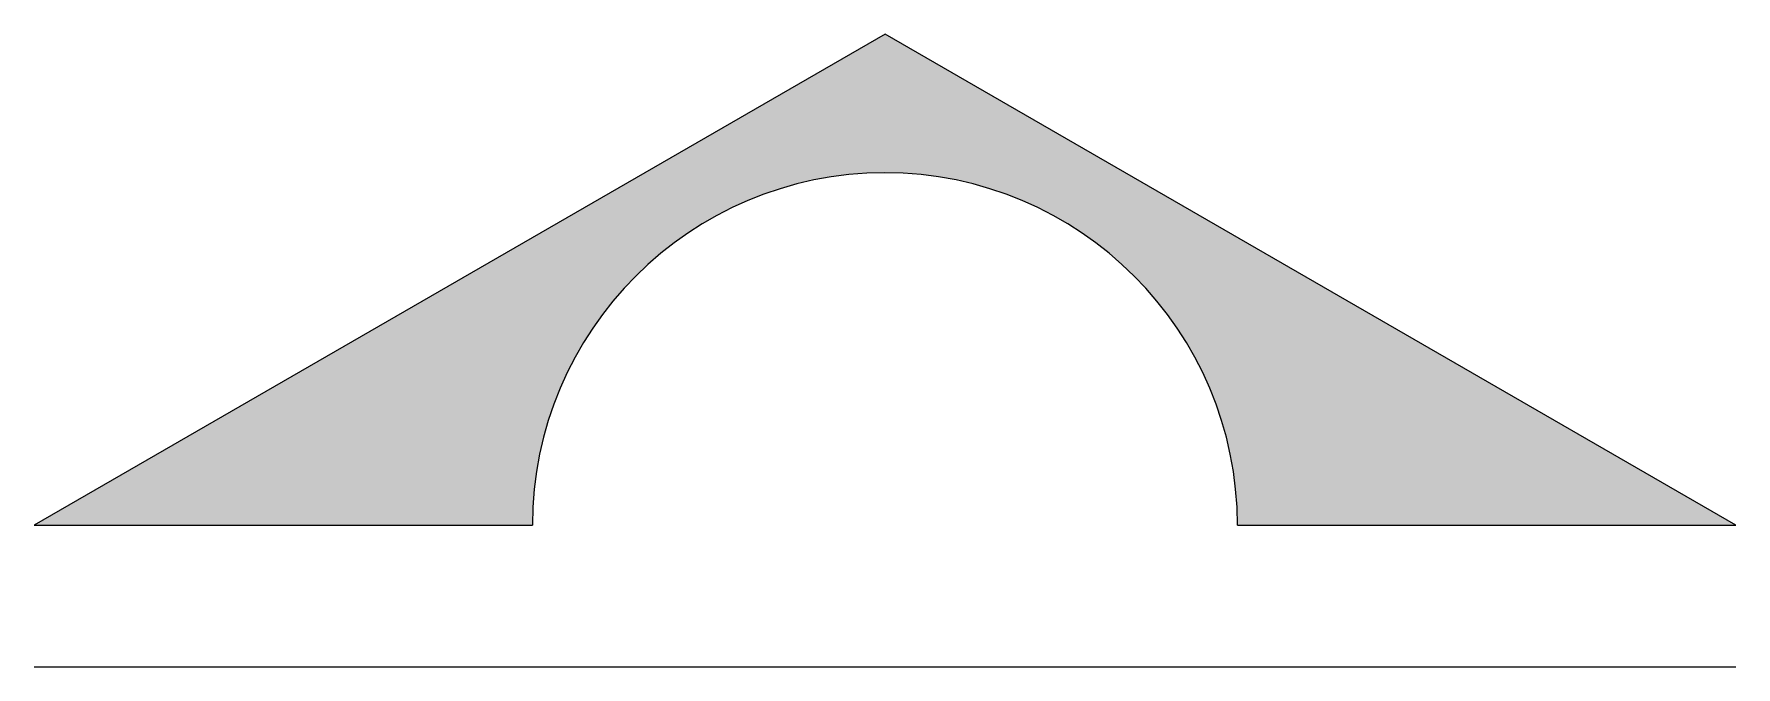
# Model space of a CAD drawing. Header units: metres. Extents: x 0 to 44, y 0 to 434.
# Drawn here: x 23.7595 to 24.24, y 434.3132 to 434.4919 of the extents above; entities that cross this region are included whole.
import ezdxf

# ---------------------------------------------------------------- set-up
doc = ezdxf.new("R2010")
doc.units = ezdxf.units.M
doc.header["$LTSCALE"] = 0.01
doc.linetypes.add('DASHDOT2', pattern=[12.7, 6.35, -3.175, 0, -3.175])
doc.layers.add('LINEA DE CORTE', color=6, linetype='DASHDOT2', lineweight=0)

msp = doc.modelspace()

# ---------------------------------------------------------------- hatches: boundary and pattern name
at = {"layer": 'LINEA DE CORTE', "linetype": 'Continuous', "lineweight": 9}
h = msp.add_hatch(color=256, dxfattribs=at)
h.dxf.hatch_style = 1
h.set_gradient(color1=(255, 0, 255), one_color=1, tint=1, name='CURVED')
h.paths.add_polyline_path([(23.99971, 434.49187), (23.75946, 434.35316), (23.90019, 434.35316, -1), (24.09922, 434.35316), (24.23995, 434.35316)])

# ---------------------------------------------------------------- linework, layer by layer
for p, q in [((23.99971, 434.49187), (23.75946, 434.35316)), ((24.23995, 434.35316), (23.99971, 434.49187)), ((23.75946, 434.35316), (23.90019, 434.35316)), ((23.75946, 434.35316), (23.90019, 434.35316)), ((24.09922, 434.35316), (24.23995, 434.35316)), ((23.75946, 434.31316), (24.23995, 434.31316))]:
    msp.add_line(p, q, dxfattribs=at)
msp.add_arc((23.9997, 434.35316), 0.09952, 0, 180, dxfattribs=at)

doc.saveas('drawing.dxf')
